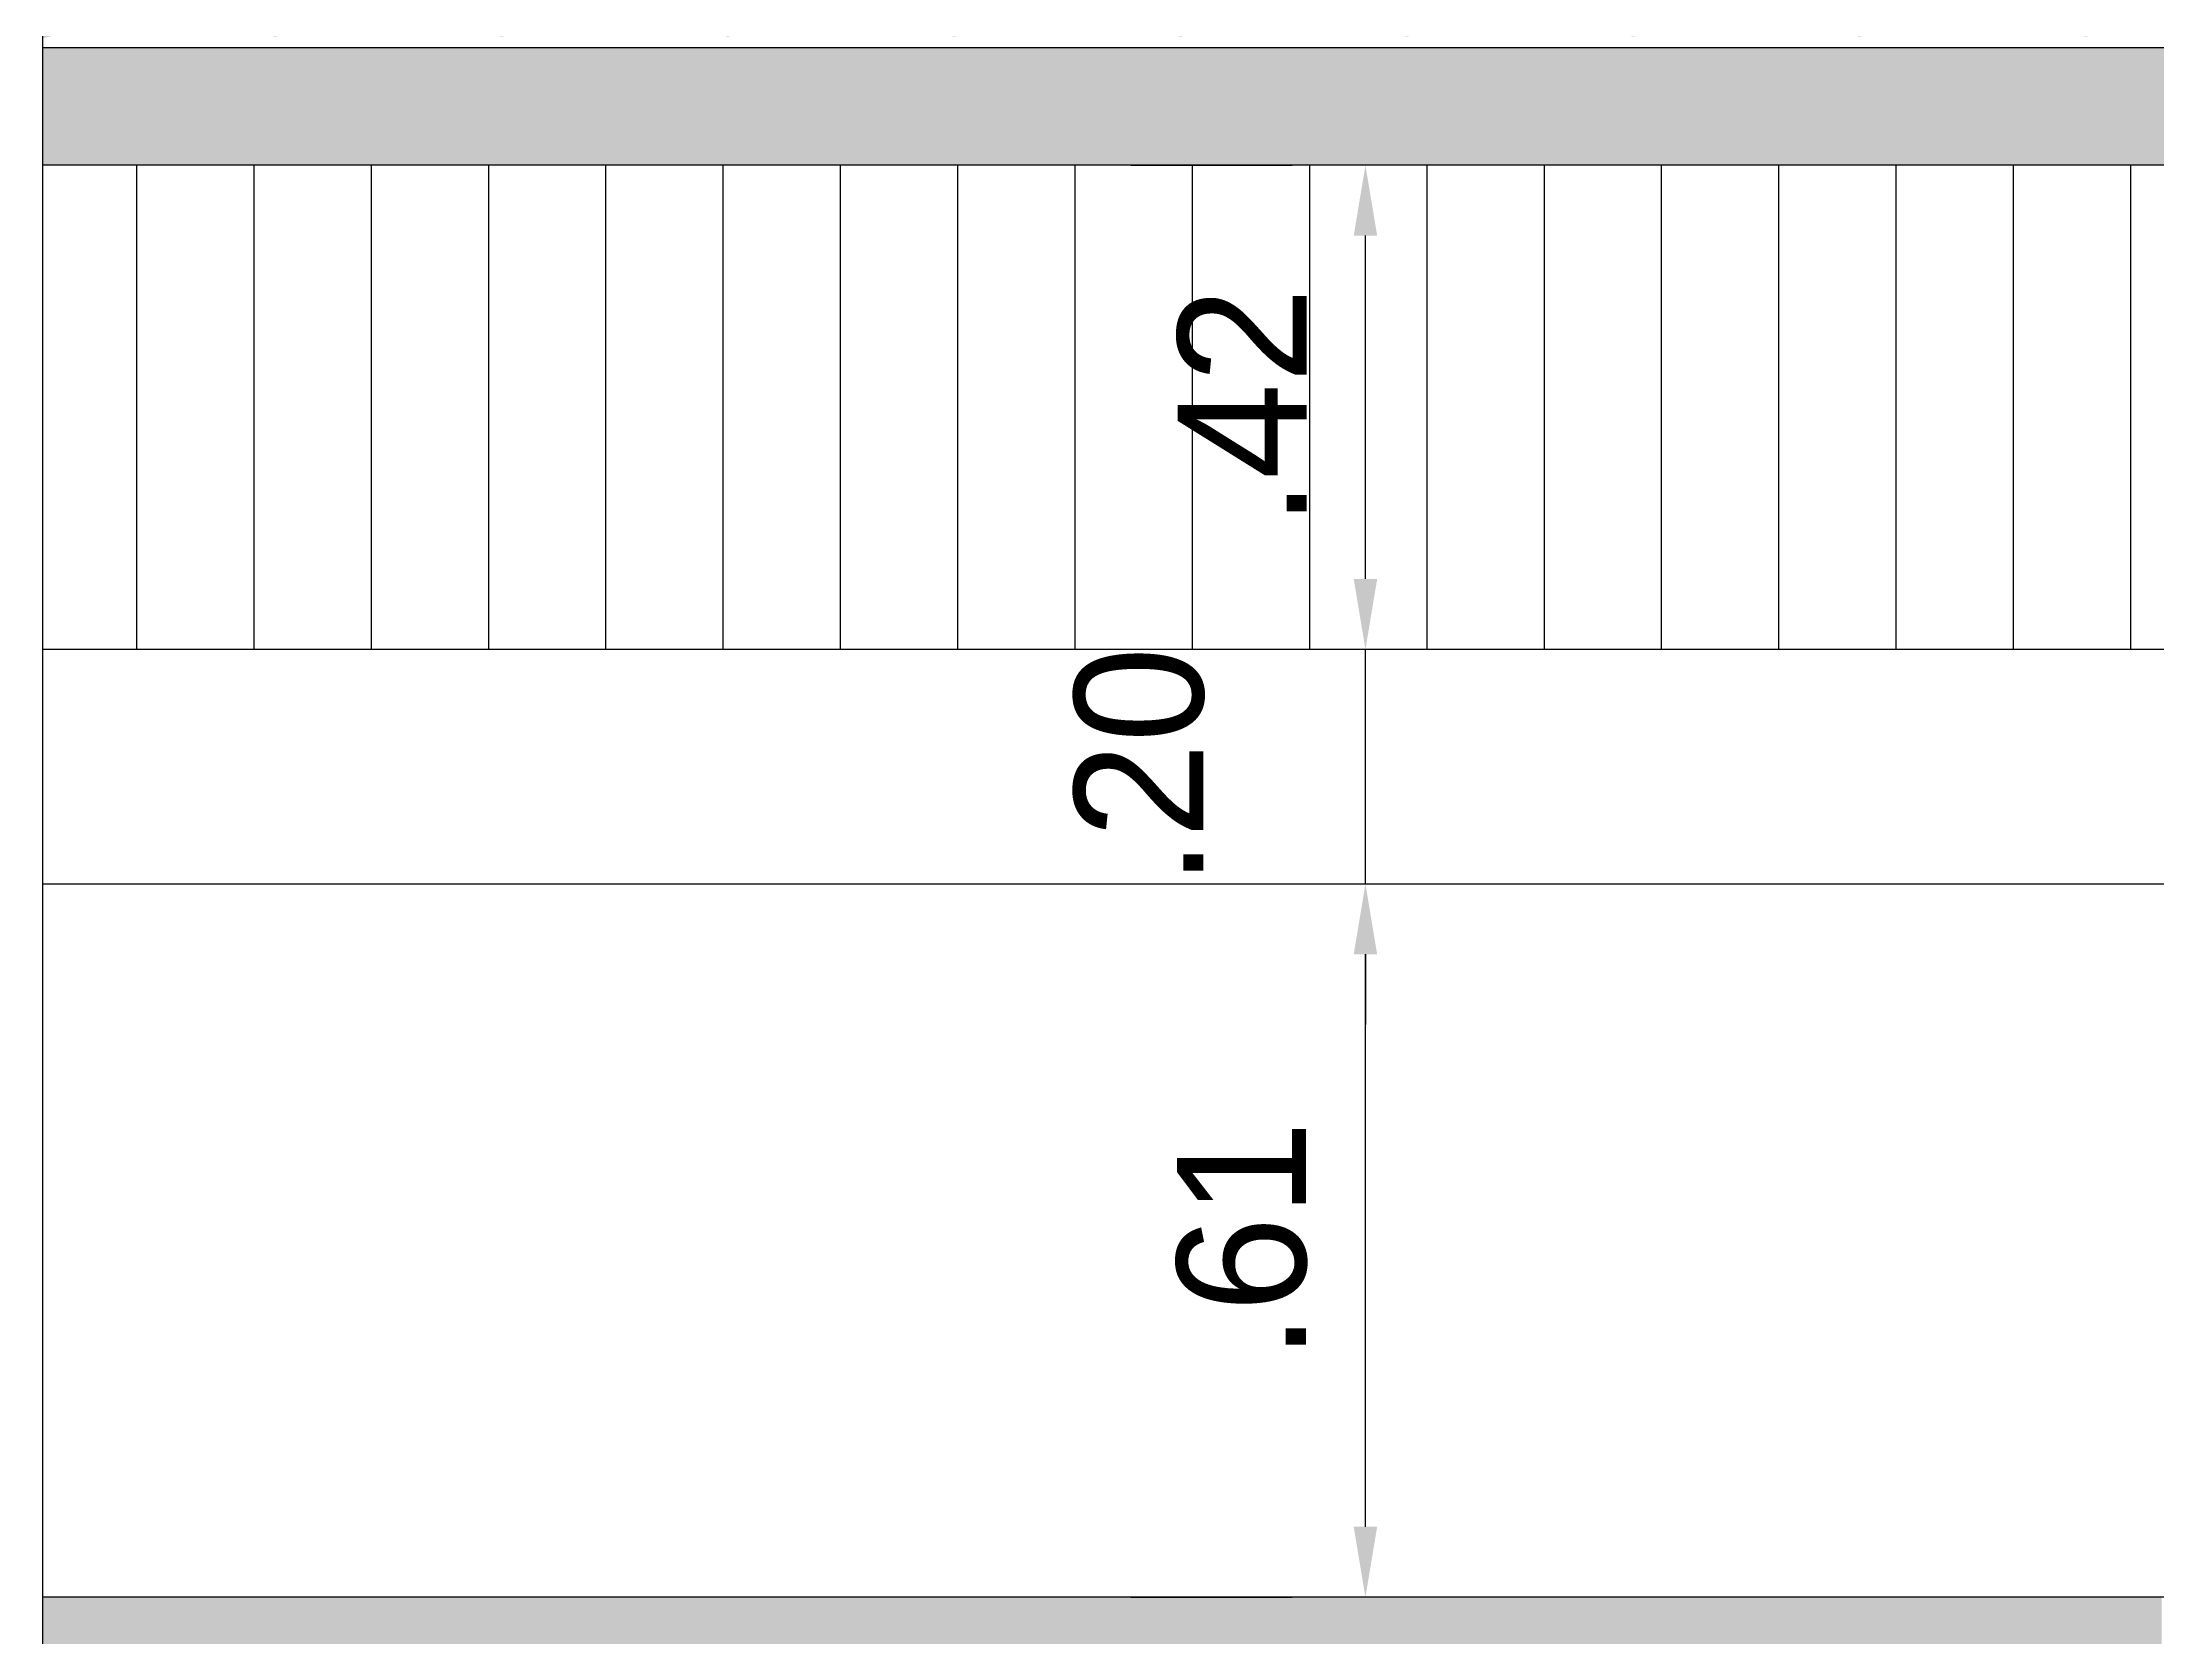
# Model space of a CAD drawing. Header units: millimetres. Extents: x 128 to 761, y 122 to 191.
# Drawn here: x 203.484 to 205.288, y 181.779 to 183.139 of the extents above; entities that cross this region are included whole.
import ezdxf

# ---------------------------------------------------------------- set-up
doc = ezdxf.new("R2010")
doc.units = ezdxf.units.MM
doc.layers.add('COTA', color=5, linetype='Continuous')
doc.layers.add('PAREDE', color=6, linetype='Continuous')
doc.styles.add('EXECUÇÃO', font='', dxfattribs={"height": 0.11})
doc.styles.get('EXECUÇÃO').set_extended_font_data('AvantGarde Md BT')
doc.dimstyles.new('COTAEXEC', dxfattribs={"dimscale": 0.05, "dimtxt": 0.11, "dimasz": 1.2, "dimexe": 1.25, "dimexo": 4, "dimgap": 1, "dimtad": 1, "dimrnd": 0.005, "dimzin": 4, "dimdsep": 46, "dimtxsty": 'EXECUÇÃO', "dimcen": 2.5, "dimdle": 0.15, "dimclrd": 2, "dimclre": 2, "dimclrt": 220, "dimadec": 0, "dimazin": 0, "dimtfac": 0.075, "dimtmove": 2, "dimatfit": 3, "dimfxl": 1, "dimtolj": 1, "dimtzin": 0, "dimarcsym": 0})

# ---------------------------------------------------------------- blocks, each defined once
blk = doc.blocks.new('*D576')
at = {"layer": 'COTA', "color": 2, "lineweight": -2}
for p, q in [((204.4303, 181.8136), (204.5497, 181.8136)), ((204.6122, 181.7536), (204.6122, 179.1817)), ((204.4303, 179.1217), (204.5497, 179.1217))]:
    blk.add_line(p, q, dxfattribs=at)
at = {"layer": 'COTA', "color": 2}
for points in [[(204.6022, 181.7536), (204.6222, 181.7536), (204.6122, 181.8136)], [(204.6022, 179.1817), (204.6222, 179.1817), (204.6122, 179.1217)]]:
    blk.add_solid(points, dxfattribs=at)
at = {"layer": 'DEFPOINTS', "color": 0}
for p in [(204.6303, 181.8136), (204.6122, 179.1217), (204.6303, 179.1217)]:
    blk.add_point(p, dxfattribs=at)
at = {"layer": 'COTA', "color": 220, "insert": (204.5072, 180.4677), "char_height": 0.11, "attachment_point": 5, "rotation": 90, "style": 'EXECUÇÃO'}
blk.add_mtext('\\A1;2.69', dxfattribs=at)
blk = doc.blocks.new('*D577')
at = {"layer": 'COTA', "color": 2, "lineweight": -2}
for p, q in [((204.4122, 182.4217), (204.5497, 182.4217)), ((204.6122, 181.8736), (204.6122, 182.3617)), ((204.4122, 181.8136), (204.5497, 181.8136))]:
    blk.add_line(p, q, dxfattribs=at)
at = {"layer": 'COTA', "color": 2}
for points in [[(204.6022, 182.3617), (204.6222, 182.3617), (204.6122, 182.4217)], [(204.6022, 181.8736), (204.6222, 181.8736), (204.6122, 181.8136)]]:
    blk.add_solid(points, dxfattribs=at)
at = {"layer": 'DEFPOINTS', "color": 0}
for p in [(204.6122, 182.4217), (204.6122, 182.4217), (204.6122, 181.8136)]:
    blk.add_point(p, dxfattribs=at)
at = {"layer": 'COTA', "color": 220, "insert": (204.5072, 182.1177), "char_height": 0.11, "attachment_point": 5, "rotation": 90, "style": 'EXECUÇÃO'}
blk.add_mtext('\\A1;.61', dxfattribs=at)
blk = doc.blocks.new('*D578')
at = {"layer": 'COTA', "color": 2, "lineweight": -2}
for p, q in [((204.6122, 182.6817), (204.6122, 182.7417)), ((204.5272, 182.6217), (204.5497, 182.6217)), ((204.6122, 182.4217), (204.6122, 182.6217)), ((204.4747, 182.4217), (204.5497, 182.4217)), ((204.6122, 182.3617), (204.6122, 182.3017))]:
    blk.add_line(p, q, dxfattribs=at)
at = {"layer": 'COTA', "color": 2}
for points in [[(204.6022, 182.6817), (204.6222, 182.6817), (204.6122, 182.6217)], [(204.6022, 182.3617), (204.6222, 182.3617), (204.6122, 182.4217)]]:
    blk.add_solid(points, dxfattribs=at)
at = {"layer": 'DEFPOINTS', "color": 0}
for p in [(204.6122, 182.6217), (204.7272, 182.6217), (204.6747, 182.4217)]:
    blk.add_point(p, dxfattribs=at)
at = {"layer": 'COTA', "color": 220, "insert": (204.4197, 182.5217), "char_height": 0.11, "attachment_point": 5, "rotation": 90, "style": 'EXECUÇÃO'}
blk.add_mtext('\\A1;.20', dxfattribs=at)
blk = doc.blocks.new('*D579')
at = {"layer": 'COTA', "color": 2, "lineweight": -2}
for p, q in [((204.4122, 183.0344), (204.5497, 183.0344)), ((204.6122, 182.6817), (204.6122, 182.9744)), ((204.4122, 182.6217), (204.5497, 182.6217))]:
    blk.add_line(p, q, dxfattribs=at)
at = {"layer": 'COTA', "color": 2}
for points in [[(204.6022, 182.9744), (204.6222, 182.9744), (204.6122, 183.0344)], [(204.6022, 182.6817), (204.6222, 182.6817), (204.6122, 182.6217)]]:
    blk.add_solid(points, dxfattribs=at)
at = {"layer": 'DEFPOINTS', "color": 0}
for p in [(204.6122, 183.0344), (204.6122, 183.0344), (204.6122, 182.6217)]:
    blk.add_point(p, dxfattribs=at)
at = {"layer": 'COTA', "color": 220, "insert": (204.5072, 182.8281), "char_height": 0.11, "attachment_point": 5, "rotation": 90, "style": 'EXECUÇÃO'}
blk.add_mtext('\\A1;.42', dxfattribs=at)

msp = doc.modelspace()

# ---------------------------------------------------------------- hatches: boundary and pattern name
h = msp.add_hatch()
h.set_pattern_fill('CONCBLOC', color=8, scale=0.2, style=0)
h.set_pattern_definition([(0, (-207.03534, -54.49034), (0.1, 0.1), [0.192, -0.008]), (0, (-207.03534, -54.39834), (0.1, 0.1), [0.192, -0.008]), (90, (-207.03534, -54.49034), (-0.1, 0.1), [0.092, -0.108]), (90, (-207.04334, -54.49034), (-0.1, 0.1), [0.092, -0.108])])
h.paths.add_polyline_path([(209.5656, 184.364), (203.4842, 184.364), (203.4842, 183.1426), (203.5151, 183.1505), (203.5357, 183.1688), (203.5477, 183.1955), (203.5284, 183.1858), (203.5405, 183.2125), (203.5611, 183.2308), (203.5863, 183.2373), (203.6116, 183.2308), (203.6321, 183.2125), (203.6442, 183.1858), (203.6249, 183.1955), (203.637, 183.1688), (203.6575, 183.1505), (203.6828, 183.144), (203.708, 183.1505), (203.7286, 183.1688), (203.7407, 183.1955), (203.7214, 183.1858), (203.7334, 183.2125), (203.754, 183.2308), (203.7793, 183.2373), (203.8045, 183.2308), (203.8251, 183.2125), (203.8371, 183.1858), (203.8179, 183.1955), (203.8299, 183.1688), (203.8505, 183.1505), (203.8757, 183.144), (203.901, 183.1505), (203.9215, 183.1688), (203.9336, 183.1955), (203.9143, 183.1858), (203.9264, 183.2125), (203.9469, 183.2308), (203.9722, 183.2373), (203.9974, 183.2308), (204.018, 183.2125), (204.0301, 183.1858), (204.0108, 183.1955), (204.0228, 183.1688), (204.0434, 183.1505), (204.0687, 183.144), (204.0939, 183.1505), (204.1145, 183.1688), (204.1265, 183.1955), (204.1073, 183.1858), (204.1193, 183.2125), (204.1399, 183.2308), (204.1651, 183.2373), (204.1904, 183.2308), (204.211, 183.2125), (204.223, 183.1858), (204.2037, 183.1955), (204.2158, 183.1688), (204.2363, 183.1505), (204.2616, 183.144), (204.2869, 183.1505), (204.3074, 183.1688), (204.3195, 183.1955), (204.3002, 183.1858), (204.3122, 183.2125), (204.3328, 183.2308), (204.3581, 183.2373), (204.3833, 183.2308), (204.4039, 183.2125), (204.4159, 183.1858), (204.3967, 183.1955), (204.4087, 183.1688), (204.4293, 183.1505), (204.4545, 183.144), (204.4798, 183.1505), (204.5004, 183.1688), (204.5124, 183.1955), (204.4931, 183.1858), (204.5052, 183.2125), (204.5258, 183.2308), (204.551, 183.2373), (204.5763, 183.2308), (204.5968, 183.2125), (204.6089, 183.1858), (204.5896, 183.1955), (204.6017, 183.1688), (204.6222, 183.1505), (204.6475, 183.144), (204.6727, 183.1505), (204.6933, 183.1688), (204.7053, 183.1955), (204.6861, 183.1858), (204.6981, 183.2125), (204.7187, 183.2308), (204.7439, 183.2373), (204.7692, 183.2308), (204.7898, 183.2125), (204.8018, 183.1858), (204.7825, 183.1955), (204.7946, 183.1688), (204.8152, 183.1505), (204.8404, 183.144), (204.8657, 183.1505), (204.8862, 183.1688), (204.8983, 183.1955), (204.879, 183.1858), (204.8911, 183.2125), (204.9116, 183.2308), (204.9369, 183.2373), (204.9621, 183.2308), (204.9827, 183.2125), (204.9948, 183.1858), (204.9755, 183.1955), (204.9875, 183.1688), (205.0081, 183.1505), (205.0334, 183.144), (205.0586, 183.1505), (205.0792, 183.1688), (205.0912, 183.1955), (205.072, 183.1858), (205.084, 183.2125), (205.1046, 183.2308), (205.1298, 183.2373), (205.1551, 183.2308), (205.1756, 183.2125), (205.1877, 183.1858), (205.1684, 183.1955), (205.1805, 183.1688), (205.201, 183.1505), (205.2263, 183.144), (205.2515, 183.1505), (205.2721, 183.1688), (205.2842, 183.1955), (205.2649, 183.1858), (205.2769, 183.2125), (205.2975, 183.2308), (205.3228, 183.2373), (205.348, 183.2308), (205.3686, 183.2125), (205.3806, 183.1858), (205.3614, 183.1955), (205.3734, 183.1688), (205.394, 183.1505), (205.4192, 183.144), (205.4445, 183.1505), (205.4593, 183.1637, -0.37667), (205.5792, 183.2454, -0.25436), (205.6642, 183.1908), (205.7747, 183.149, -0.026205), (205.7862, 183.1482, -0.25822), (205.8719, 183.0923), (206.0705, 183.0151, -0.026057), (206.0819, 183.0143, -0.258037), (206.1675, 182.9584), (206.3698, 182.8798, -0.041829), (206.3884, 182.8785, -0.243107), (206.4721, 182.8244), (206.694, 182.7483, -0.195635), (206.7631, 182.7015), (206.7465, 182.6904, 0.734754), (206.5804, 182.6415), (206.5604, 182.6419, -0.471363), (206.694, 182.7483), (206.4721, 182.8244, 0.767649), (206.2693, 182.7707), (206.2595, 182.7764, -0.015397), (206.2602, 182.7832), (205.9891, 182.9169, 0.029288), (205.9885, 182.9066), (205.9585, 182.9071, -0.028687), (205.9594, 182.9197), (205.6934, 183.0508, 0.029375), (205.6929, 183.0405), (205.6628, 183.041, -0.028431), (205.6637, 183.0535), (205.4864, 183.1479, 0.038473), (205.4859, 183.1344), (203.4842, 183.1344), (203.4842, 183.0344), (205.4693, 183.0344), (206.3545, 182.6217), (206.5911, 182.6217), (206.5911, 182.4217), (205.7911, 182.4217), (205.7911, 181.8144), (205.8911, 181.8144), (205.8911, 181.7444), (205.7911, 181.7444), (205.7911, 181.5744), (205.7911, 179.2877), (205.7911, 179.1836), (205.8911, 179.1836), (205.8911, 179.1136), (205.8411, 179.1136), (205.8411, 179.0217), (209.5656, 179.0217)])
h.paths.add_polyline_path([(205.3911, 181.7444), (205.2911, 181.7444), (205.2911, 181.8136), (203.4842, 181.8136), (203.4842, 179.1217), (204.0626, 179.1217), (204.0626, 181.3136), (204.0626, 181.5136), (204.0326, 181.5136), (204.0326, 181.5236), (205.1926, 181.5236), (205.1926, 181.5136), (205.1626, 181.5136), (205.1626, 181.3136), (205.1626, 179.1217), (205.2911, 179.1217), (205.2911, 179.1836), (205.3911, 179.1836), (205.3911, 179.3536)], flags=16)
h.paths.add_polyline_path([(205.2226, 181.5636), (205.2226, 181.5436), (204.0026, 181.5436), (204.0026, 181.5636)], flags=0)
h = msp.add_hatch()
h.set_pattern_fill('_U', color=8, scale=0.1, angle=90, style=0, pattern_type=0)
h.set_pattern_definition([(90, (-207.03534, -54.49034), (-0.1, 6e-18), [])])
h.paths.add_polyline_path([(203.4842, 183.0344), (203.4842, 182.6217), (206.3545, 182.6217), (205.4693, 183.0344)])

# ---------------------------------------------------------------- linework, layer by layer
at = {"color": 2}
for p, q in [((205.4915, 183.1344), (203.4842, 183.1344)), ((205.4693, 183.0344), (203.4842, 183.0344)), ((203.4842, 182.6217), (206.5911, 182.6217)), ((203.4842, 182.4217), (206.5911, 182.4217))]:
    msp.add_line(p, q, dxfattribs=at)
msp.add_line((205.7764, 181.8136), (203.4842, 181.8136))
at = {"layer": 'PAREDE'}
msp.add_line((203.4842, 189.5826), (203.4842, 179.1217), dxfattribs=at)

# ---------------------------------------------------------------- dimensions: what is measured, and where the dimension line sits
at = {"layer": 'COTA'}
for base, p1, p2, picture, middle in [((204.6122, 183.0344), (204.6122, 182.6217), (204.6122, 183.0344), '*D579', (204.5072, 182.8281)), ((204.6122, 182.6217), (204.6747, 182.4217), (204.7272, 182.6217), '*D578', (204.4197, 182.5217)), ((204.6122, 182.4217), (204.6122, 181.8136), (204.6122, 182.4217), '*D577', (204.5072, 182.1177)), ((204.6122, 179.1217), (204.6303, 181.8136), (204.6303, 179.1217), '*D576', (204.5072, 180.4677))]:
    dim = msp.add_linear_dim(base=base, p1=p1, p2=p2, angle=90, dimstyle='COTAEXEC', dxfattribs=at)
    dim.commit()
    dim.dimension.update_dxf_attribs({"geometry": picture, "text_midpoint": middle})

doc.saveas('drawing.dxf')
